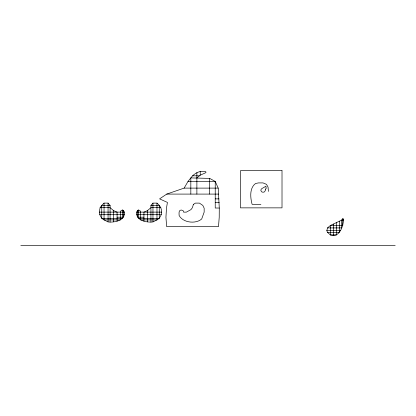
<?xml version="1.0" encoding="UTF-8"?>
<svg xmlns="http://www.w3.org/2000/svg" width="416" height="416" viewBox="0 0 416 416"><rect width="100%" height="100%" fill="white"/><g stroke="black" fill="none" stroke-linecap="round" stroke-linejoin="round"><path stroke-width="0.62" d="M219.279 208.026L219.216 217.303L218.504 226.647L166.65 226.647L165.942 217.303L166.488 208.026L167.424 202.42L159.593 198.869L166.748 194.09L184.132 188.11L218.213 188.11L219.279 208.026L215.228 208.026L215.228 181.454L209.685 178.402L190.824 177.902L188.006 181.454L184.132 188.11M343.346 220.173L343.46 219.066L342.3 219.066L341.552 220.173L330.335 225.514L327.517 227.921L326.799 230.656L327.517 232.31L330.335 234.941L333.351 235.435L336.393 234.941C341.234 231.733 343.07 225.67 343.346 220.173L341.552 220.173L341.552 227.921L327.517 227.921M161.268 214.713C162.604 210.33 160.529 205.79 156.978 203.107L152.963 203.107L150.94 205.41L150.94 222.087C144.908 222.17 135.606 219.929 136.682 212.118L137.618 210.366L138.684 210.002L140.473 211.104L140.473 219.903L156.978 219.903L159.276 218.348L161.268 214.713L136.682 214.713M99.294 212.118L100.105 207.672L101.754 205.41L104.047 203.107L108.061 203.107L110.084 205.41L110.084 222.087C116.116 222.17 125.424 219.929 124.342 212.118L123.406 210.366L122.34 210.002L120.552 211.104L120.552 219.903L104.047 219.903L101.754 218.348L99.757 214.713L99.294 212.118L124.342 212.118M196.882 177.902L200.221 175.183L205.967 172.614L205.795 171.72C199.94 170.035 194.272 173.3 190.824 177.902L190.824 194.09M143.941 221.166L143.941 212.118L147.441 210.647L150.94 207.672L160.919 207.672M150.94 222.087L152.963 221.9L156.978 219.903L156.978 203.107M192.577 175.812L199.259 175.812M188.006 181.454L215.228 181.454L218.213 188.11M166.748 194.09L218.613 194.09M215.228 198.869L218.972 198.869M215.228 202.42L219.232 202.42M260.9 204.318L252.117 204.318C250.297 197.678 249.345 188.198 255.528 183.513L258.456 182.91L263.026 182.91L266.484 184.34L268.039 187.112L268.408 191.396M110.084 205.41L101.754 205.41L101.754 218.348L122.34 218.348L122.34 210.002M150.94 205.41L159.276 205.41L159.276 218.348L138.684 218.348L138.684 210.002M100.105 207.672L110.084 207.672L113.584 210.647L117.083 212.118L117.083 221.166M136.682 212.118L161.73 212.118M99.757 214.713L124.342 214.713M117.083 217.199L123.406 217.199L123.406 210.366M143.941 217.199L137.618 217.199L137.618 210.366M342.3 219.066L343.533 219.066M326.799 230.656L340.553 230.656M327.517 232.31L339.42 232.31L339.42 221.187M20.8 245.341L395.2 245.341M104.047 203.107L104.047 219.903L108.061 221.9L110.084 222.087M342.779 218.842L342.779 225.514L330.335 225.514L330.335 234.941L336.393 234.941L336.393 222.633M333.351 224.078L333.351 235.435M209.685 178.402L209.685 194.09M200.221 171.34L200.221 175.183M196.882 172.609L196.882 194.09M152.963 203.107L152.963 221.9M147.441 210.647L147.441 221.811M113.584 210.647L113.584 221.811M108.061 203.107L108.061 221.9M265.382 189.847L265.304 190.403A3.396 3.396 0 0 1 263.957 192.156L262.116 192.109L261.534 191.636L260.853 190.544L260.998 189.644L261.628 188.734L265.938 186.233L266.178 188.552L265.34 189.103L265.382 189.847M193.367 204.448L192.41 207.672L190.944 209.638L186.347 212.139L183.565 212.139L183.565 211.203L182.9 210.543L181.111 210.002C178.407 210.324 179.13 213.58 179.114 215.462C182.832 222.737 195.749 224.297 201.703 218.972L204.162 212.118L204.162 208.192L202.816 205.41L199.41 203.107L195.395 203.107L193.367 204.448M282.012 170.659L240.453 170.659L240.453 207.86L282.012 207.86L282.012 170.659"/></g></svg>
